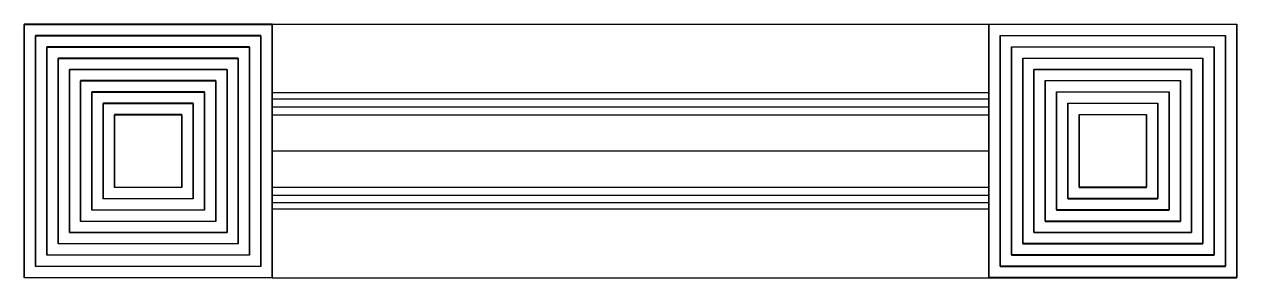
# Model space of a CAD drawing. Header units: inches. Extents: x 21.2 to 75, y 28.1 to 39.4.
import ezdxf

# ---------------------------------------------------------------- set-up
doc = ezdxf.new("R2010")
doc.units = ezdxf.units.IN
doc.header["$MEASUREMENT"] = 0

msp = doc.modelspace()

# ---------------------------------------------------------------- linework, layer by layer
for p, q in [((32.196, 39.353), (63.985, 39.353)), ((32.196, 36.444), (32.196, 37.146)), ((63.985, 37.146), (63.985, 35.191)), ((63.985, 36.444), (63.985, 37.146)), ((63.985, 36.312), (32.196, 36.312)), ((63.985, 36.036), (32.196, 36.036)), ((63.985, 35.893), (63.985, 36.444)), ((32.196, 35.843), (32.196, 35.843)), ((32.196, 35.685), (63.985, 35.685)), ((63.985, 35.843), (63.985, 35.843)), ((32.196, 35.334), (63.985, 35.334)), ((32.196, 33.734), (63.985, 33.734)), ((32.196, 32.133), (63.985, 32.133)), ((32.196, 31.782), (63.985, 31.782)), ((32.196, 31.625), (32.196, 31.625)), ((63.985, 31.431), (32.196, 31.431)), ((63.985, 31.625), (63.985, 31.625)), ((63.985, 31.156), (32.196, 31.156)), ((32.196, 31.023), (32.196, 30.322)), ((63.985, 31.023), (63.985, 30.322)), ((32.196, 28.114), (63.985, 28.114))]:
    msp.add_line(p, q)
for points in [[(32.196, 39.353), (21.202, 39.353), (21.202, 28.126), (32.196, 28.126)], [(32.196, 28.114), (21.202, 28.114), (21.202, 39.342), (32.196, 39.342)], [(63.985, 39.353), (74.98, 39.353), (74.98, 28.126), (63.985, 28.126)], [(63.985, 28.114), (74.98, 28.114), (74.98, 39.342), (63.985, 39.342)], [(31.696, 38.853), (21.702, 38.853), (21.702, 28.626), (31.696, 28.626)], [(31.696, 28.614), (21.702, 28.614), (21.702, 38.842), (31.696, 38.842)], [(64.485, 38.853), (74.48, 38.853), (74.48, 28.626), (64.485, 28.626)], [(64.485, 28.614), (74.48, 28.614), (74.48, 38.842), (64.485, 38.842)], [(31.196, 38.353), (22.202, 38.353), (22.202, 29.126), (31.196, 29.126)], [(31.196, 29.114), (22.202, 29.114), (22.202, 38.342), (31.196, 38.342)], [(64.985, 38.353), (73.98, 38.353), (73.98, 29.126), (64.985, 29.126)], [(64.985, 29.114), (73.98, 29.114), (73.98, 38.342), (64.985, 38.342)], [(30.696, 37.853), (22.702, 37.853), (22.702, 29.626), (30.696, 29.626)], [(30.696, 29.614), (22.702, 29.614), (22.702, 37.842), (30.696, 37.842)], [(65.485, 37.853), (73.48, 37.853), (73.48, 29.626), (65.485, 29.626)], [(65.485, 29.614), (73.48, 29.614), (73.48, 37.842), (65.485, 37.842)], [(30.196, 37.353), (23.202, 37.353), (23.202, 30.126), (30.196, 30.126)], [(30.196, 30.114), (23.202, 30.114), (23.202, 37.342), (30.196, 37.342)], [(65.985, 37.353), (72.98, 37.353), (72.98, 30.126), (65.985, 30.126)], [(65.985, 30.114), (72.98, 30.114), (72.98, 37.342), (65.985, 37.342)], [(29.696, 36.853), (23.702, 36.853), (23.702, 30.626), (29.696, 30.626)], [(29.696, 30.614), (23.702, 30.614), (23.702, 36.842), (29.696, 36.842)], [(66.485, 36.853), (72.48, 36.853), (72.48, 30.626), (66.485, 30.626)], [(66.485, 30.614), (72.48, 30.614), (72.48, 36.842), (66.485, 36.842)], [(29.196, 36.353), (24.202, 36.353), (24.202, 31.126), (29.196, 31.126)], [(29.196, 31.114), (24.202, 31.114), (24.202, 36.342), (29.196, 36.342)], [(66.985, 36.353), (71.98, 36.353), (71.98, 31.126), (66.985, 31.126)], [(66.985, 31.114), (71.98, 31.114), (71.98, 36.342), (66.985, 36.342)], [(28.696, 35.853), (24.702, 35.853), (24.702, 31.626), (28.696, 31.626)], [(28.696, 31.614), (24.702, 31.614), (24.702, 35.842), (28.696, 35.842)], [(67.485, 35.853), (71.48, 35.853), (71.48, 31.626), (67.485, 31.626)], [(67.485, 31.614), (71.48, 31.614), (71.48, 35.842), (67.485, 35.842)], [(28.196, 35.353), (25.202, 35.353), (25.202, 32.126), (28.196, 32.126)], [(28.196, 32.114), (25.202, 32.114), (25.202, 35.342), (28.196, 35.342)], [(67.985, 35.353), (70.98, 35.353), (70.98, 32.126), (67.985, 32.126)], [(67.985, 32.114), (70.98, 32.114), (70.98, 35.342), (67.985, 35.342)]]:
    msp.add_lwpolyline(points, close=True)

doc.saveas('drawing.dxf')
